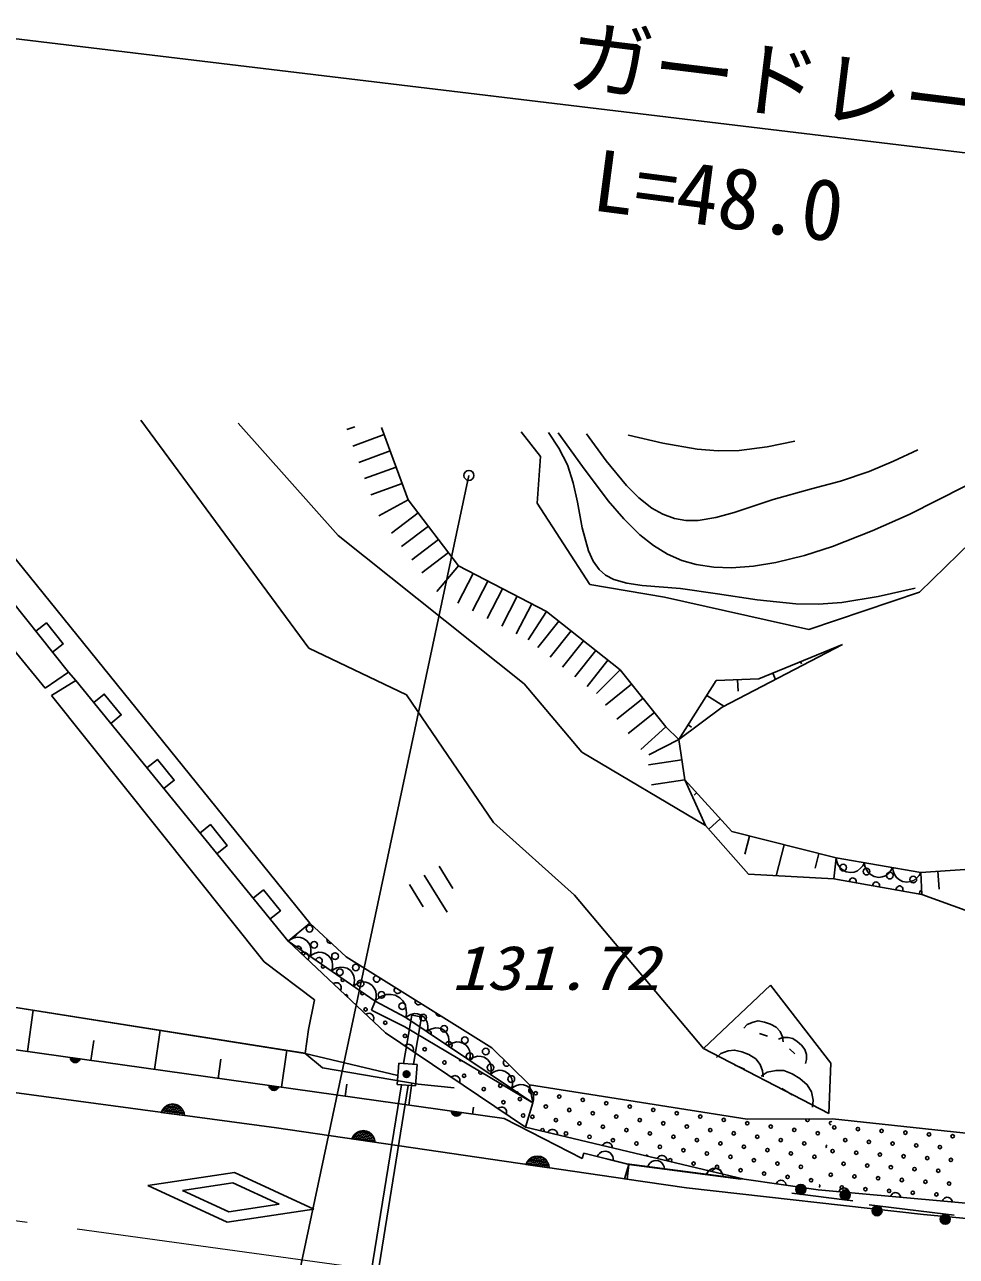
# Model space of a CAD drawing. Units: millimetres, scale not verified. Extents: x 40000 to 680000, y 20000 to 380000.
# Drawn here: x 385161 to 412924, y 276060 to 312747 of the extents above; entities that cross this region are included whole.
import ezdxf
from ezdxf.enums import TextEntityAlignment as Align

# ---------------------------------------------------------------- set-up
doc = ezdxf.new("R2010")
doc.units = ezdxf.units.MM
doc.header["$LTSCALE"] = 1000
doc.linetypes.add('CHAIN', pattern=[18.5, 12, -1.5, 3.5, -1.5])
doc.layers.add('M-BGD', color=7, linetype='Continuous', lineweight=25)
doc.layers.add('M-BMK', color=2, linetype='CHAIN', lineweight=13)
doc.layers.add('独標点_4', color=7, linetype='Continuous')
doc.styles.add('ＭＳ ゴシック', font='')
doc.styles.get('ＭＳ ゴシック').set_extended_font_data('MS Gothic')

# ---------------------------------------------------------------- blocks, each defined once
blk = doc.blocks.new('BUHIN549')
at = {"color": 7, "linetype": 'Continuous', "lineweight": 25}
for radius in [149, 132, 115, 96.8, 79.5, 58.5, 40.5, 23.2, 4.5]:
    blk.add_circle((-24, 147), radius, dxfattribs=at)
blk = doc.blocks.new('BUHIN550')
at = {"color": 7, "linetype": 'Continuous', "lineweight": 25}
for radius in [149, 132, 115, 96.8, 79.5, 58.5, 40.5, 23.2, 4.5]:
    blk.add_circle((24, -147), radius, dxfattribs=at)
blk = doc.blocks.new('BUHIN304')
at = {"color": 7, "linetype": 'Continuous', "lineweight": 25}
blk.add_lwpolyline([(-247, -38), (-236, 22), (-214, 75), (-175, 136), (-125, 174), (-70, 200), (7, 212), (67, 204), (126, 183), (183, 136), (220, 92), (247, 38)], dxfattribs=at)
blk = doc.blocks.new('BUHIN307')
at = {"color": 7, "linetype": 'Continuous', "lineweight": 25}
blk.add_lwpolyline([(-150, -8), (-140, 27), (-123, 58), (-96, 92), (-64, 112), (-30, 124), (17, 126), (53, 118), (86, 101), (117, 70), (137, 42), (150, 8)], dxfattribs=at)
blk = doc.blocks.new('BUHIN308')
at = {"color": 7, "linetype": 'Continuous', "lineweight": 25}
blk.add_lwpolyline([(-143, 45), (-121, 75), (-95, 97), (-58, 120), (-21, 127), (16, 126), (60, 112), (91, 92), (117, 64), (134, 24), (143, -9), (143, -45)], dxfattribs=at)
blk = doc.blocks.new('BUHIN309')
at = {"color": 7, "linetype": 'Continuous', "lineweight": 25}
blk.add_lwpolyline([(-134, 68), (-107, 93), (-78, 111), (-38, 128), (0, 129), (36, 122), (77, 101), (104, 76), (125, 45), (137, 2), (139, -32), (134, -68)], dxfattribs=at)
blk = doc.blocks.new('BUHIN319')
at = {"color": 7, "linetype": 'Continuous', "lineweight": 25}
blk.add_lwpolyline([(-147, -29), (-142, 7), (-130, 39), (-108, 77), (-79, 101), (-47, 118), (-1, 127), (35, 124), (71, 113), (106, 86), (130, 61), (147, 29)], dxfattribs=at)
blk = doc.blocks.new('BUHIN355')
at = {"color": 7, "linetype": 'Continuous', "lineweight": 25}
for p, q in [((-335, -3), (323, 89)), ((300, 130), (-324, 43)), ((-304, 90), (266, 170)), ((229, 209), (-276, 138)), ((-240, 187), (179, 246)), ((92, 278), (-166, 242))]:
    blk.add_line(p, q, dxfattribs=at)
blk.add_lwpolyline([(-347, -49), (-330, 35), (-300, 108), (-243, 194), (-172, 246), (-95, 284), (13, 299), (98, 284), (180, 253), (258, 186), (309, 125), (347, 49)], close=True, dxfattribs=at)
blk = doc.blocks.new('BUHIN356')
at = {"color": 7, "linetype": 'Continuous', "lineweight": 25}
for p, q in [((-335, -7), (322, 93)), ((298, 134), (-325, 39)), ((-305, 86), (264, 173)), ((226, 212), (-277, 135)), ((-242, 184), (176, 248)), ((88, 279), (-169, 240))]:
    blk.add_line(p, q, dxfattribs=at)
blk.add_lwpolyline([(-346, -53), (-330, 31), (-301, 105), (-245, 191), (-175, 244), (-98, 282), (9, 299), (95, 285), (177, 255), (256, 190), (308, 128), (346, 53)], close=True, dxfattribs=at)
blk = doc.blocks.new('BUHIN358')
at = {"color": 7, "linetype": 'Continuous', "lineweight": 25}
for p, q in [((144, 2), (-138, -39)), ((-128, -57), (139, -18)), ((131, -38), (-114, -73)), ((-97, -90), (118, -58)), ((103, -80), (-76, -106)), ((-39, -119), (72, -103))]:
    blk.add_line(p, q, dxfattribs=at)
blk.add_lwpolyline([(148, 22), (142, -14), (129, -46), (105, -82), (74, -105), (41, -121), (-5, -128), (-41, -122), (-77, -109), (-110, -81), (-132, -54), (-148, -22)], close=True, dxfattribs=at)
blk = doc.blocks.new('BUHIN380')
at = {"color": 7, "linetype": 'Continuous', "lineweight": 25}
blk.add_lwpolyline([(362, -114), (361, -22), (340, 62), (295, 164), (229, 232), (152, 286), (40, 322), (-54, 321), (-147, 303), (-243, 246), (-307, 188), (-362, 114)], dxfattribs=at)
blk = doc.blocks.new('BUHIN382')
at = {"color": 7, "linetype": 'Continuous', "lineweight": 25}
blk.add_lwpolyline([(374, -122), (374, -27), (353, 61), (307, 167), (239, 239), (161, 295), (45, 333), (-53, 334), (-150, 316), (-249, 257), (-316, 198), (-374, 122)], dxfattribs=at)
blk = doc.blocks.new('BUHIN387')
at = {"color": 7, "linetype": 'Continuous', "lineweight": 25}
blk.add_lwpolyline([(-423, -49), (-380, -143), (-320, -219), (-226, -303), (-127, -343), (-24, -363), (107, -348), (203, -304), (290, -243), (361, -140), (400, -52), (423, 49)], dxfattribs=at)
blk = doc.blocks.new('BUHIN403')
at = {"color": 7, "linetype": 'Continuous', "lineweight": 25}
blk.add_lwpolyline([(329, -227), (556, 102), (-102, 556), (-329, 227)], dxfattribs=at)
blk = doc.blocks.new('BUHIN404')
at = {"color": 7, "linetype": 'Continuous', "lineweight": 25}
blk.add_lwpolyline([(327, -230), (557, 98), (-98, 557), (-327, 230)], dxfattribs=at)
blk = doc.blocks.new('BUHIN377')
at = {"color": 7, "linetype": 'Continuous', "lineweight": 25}
for radius in [100, 87.5, 75, 62.5, 50, 37.5, 25, 12.5]:
    blk.add_circle((0, 0), radius, dxfattribs=at)

msp = doc.modelspace()

# ---------------------------------------------------------------- linework, layer by layer
at = {"layer": 'M-BGD'}
for p, q in [((381391, 312747), (428991, 307028)), ((388620, 300963), (393628, 294174)), ((391520, 300875), (394503, 297527)), ((394996, 300771), (394757, 300683)), ((395874, 300542), (394936, 300196)), ((395799, 300746), (396590, 298597)), ((399958, 300621), (400530, 299885)), ((396053, 300056), (395115, 299710)), ((400530, 299885), (400431, 298493)), ((382764, 299456), (393658, 285986)), ((396232, 299570), (395293, 299224)), ((392904, 273499), (398400, 299319)), ((396411, 299084), (395472, 298738)), ((386471, 293459), (382126, 298892)), ((411823, 295842), (414950, 298892)), ((381167, 298569), (385776, 292987)), ((396590, 298597), (395713, 298116)), ((396590, 298597), (398092, 296628)), ((400431, 298493), (402003, 296074)), ((396890, 298203), (396095, 297597)), ((397191, 297810), (396395, 297203)), ((400041, 293108), (394503, 297527)), ((397491, 297416), (396696, 296809)), ((397792, 297022), (396996, 296415)), ((398092, 296628), (397448, 295862)), ((398092, 296628), (400710, 295266)), ((398528, 296401), (398067, 295513)), ((398965, 296174), (398503, 295287)), ((402003, 296074), (404223, 295694)), ((399401, 295947), (398940, 295060)), ((399837, 295720), (399376, 294833)), ((408525, 294734), (411823, 295842)), ((400274, 295493), (399812, 294606)), ((404223, 295694), (408525, 294734)), ((400710, 295266), (400167, 294427)), ((401077, 294977), (400457, 294192)), ((400710, 295266), (402909, 293529)), ((401443, 294687), (400823, 293902)), ((401810, 294398), (401190, 293613)), ((405945, 292419), (409530, 294286)), ((409530, 294286), (407038, 293261)), ((393628, 294174), (396535, 292785)), ((402176, 294108), (401556, 293323)), ((409115, 294115), (409130, 294078)), ((402543, 293818), (401923, 293034)), ((402909, 293529), (402204, 292820)), ((402909, 293529), (404263, 291829)), ((408284, 293773), (408312, 293706)), ((385776, 292987), (386471, 293459)), ((385959, 292768), (386687, 293215)), ((386471, 293459), (386687, 293215)), ((393009, 285443), (386687, 293215)), ((405767, 293207), (404651, 291451)), ((407038, 293261), (405767, 293207)), ((406402, 293234), (406417, 292895)), ((407453, 293432), (407530, 293245)), ((385959, 292768), (392299, 284832)), ((396535, 292785), (399131, 288986)), ((401765, 291077), (400041, 293108)), ((403248, 293104), (402466, 292481)), ((405488, 292768), (405995, 292445)), ((403586, 292679), (402804, 292056)), ((404651, 291451), (405945, 292419)), ((403925, 292254), (403142, 291631)), ((404263, 291829), (403521, 291159)), ((404263, 291829), (404651, 291451)), ((404930, 291890), (405030, 291826)), ((404651, 291451), (403761, 290996)), ((404651, 291451), (404830, 290251)), ((405447, 288897), (401765, 291077)), ((404740, 290851), (403751, 290704)), ((404830, 290251), (403840, 290104)), ((404830, 290251), (405447, 288897)), ((406237, 288710), (404830, 290251)), ((405181, 289866), (405107, 289797)), ((399131, 288986), (401549, 286815)), ((406733, 287440), (405447, 288897)), ((405885, 289095), (405546, 288785)), ((409345, 287927), (406237, 288710)), ((406755, 288580), (406618, 288036)), ((407791, 288319), (407558, 287395)), ((408827, 288058), (408718, 287625)), ((397923, 287020), (397514, 287684)), ((409269, 287301), (409345, 287927)), ((411863, 287498), (409345, 287927)), ((415916, 287772), (411863, 287498)), ((397752, 286308), (397070, 287414)), ((409269, 287301), (406733, 287440)), ((411891, 286834), (409269, 287301)), ((411891, 286834), (411863, 287498)), ((412370, 287532), (412406, 286996)), ((397038, 286475), (396629, 287139)), ((401549, 286815), (405388, 282255)), ((414118, 286029), (411891, 286834)), ((393658, 285986), (393009, 285443)), ((393658, 285986), (394741, 284977)), ((395914, 282714), (393009, 285443)), ((395607, 283665), (393009, 285443)), ((392299, 284832), (393800, 283703)), ((394741, 284977), (399086, 282270)), ((405388, 282255), (407390, 284139)), ((407390, 284139), (409187, 281813)), ((383437, 283699), (393506, 282116)), ((383437, 283699), (393525, 282105)), ((393800, 283703), (393615, 282821)), ((395607, 283665), (395492, 283392)), ((396516, 283171), (395607, 283665)), ((385243, 282159), (385415, 283388)), ((395492, 283392), (396490, 282901)), ((396446, 281807), (396695, 283246)), ((396990, 283195), (396695, 283246)), ((378613, 283089), (399450, 280166)), ((378613, 283089), (399450, 280166)), ((396490, 282901), (400299, 280635)), ((400299, 280635), (396516, 283171)), ((396990, 283195), (396746, 281785)), ((389031, 281627), (389195, 282794)), ((393615, 282821), (393525, 282105)), ((400083, 279908), (395914, 282714)), ((407293, 282615), (407058, 282696)), ((387137, 281893), (387221, 282492)), ((392820, 281096), (392975, 282200)), ((399086, 282270), (400200, 281170)), ((409124, 280315), (405388, 282255)), ((408106, 282094), (407947, 282241)), ((390926, 281362), (391005, 281929)), ((393506, 282116), (394035, 281672)), ((393525, 282105), (396279, 281450)), ((396263, 281178), (396311, 281817)), ((396311, 281817), (396860, 281776)), ((396860, 281776), (396812, 281137)), ((409187, 281813), (409124, 280315)), ((392662, 279889), (380330, 281543)), ((394035, 281672), (396891, 281191)), ((406606, 281635), (406328, 281751)), ((394714, 280830), (394764, 281186)), ((394719, 270847), (396390, 281168)), ((396590, 281153), (394919, 270826)), ((396812, 281137), (396263, 281178)), ((396609, 280565), (396701, 281223)), ((396891, 281191), (397958, 281084)), ((400200, 281170), (406692, 280147)), ((400299, 280635), (400200, 281170)), ((408027, 280871), (407721, 281058)), ((398503, 280299), (398532, 280506)), ((400083, 279908), (400299, 280635)), ((399450, 280166), (401773, 278975)), ((401773, 278975), (399450, 280166)), ((406692, 280147), (409233, 280159)), ((418972, 279097), (409233, 280159)), ((392662, 279889), (403114, 278358)), ((406597, 278356), (400083, 279908)), ((401773, 278975), (401823, 279133)), ((401823, 279133), (401773, 278975)), ((403105, 278820), (401823, 279133)), ((401823, 279133), (403163, 278793)), ((388831, 278169), (391413, 278560)), ((391413, 278560), (393782, 277465)), ((403163, 278793), (403040, 278370)), ((406597, 278356), (403105, 278820)), ((406597, 278356), (403105, 278820)), ((403114, 278358), (403163, 278793)), ((403163, 278793), (406502, 278360)), ((391201, 277075), (388831, 278169)), ((391368, 278250), (389865, 278022)), ((391368, 278250), (392749, 277612)), ((404883, 278099), (403040, 278370)), ((411942, 277310), (404883, 278099)), ((408806, 278043), (406597, 278356)), ((389865, 278022), (391245, 277385)), ((408270, 277908), (408022, 277938)), ((409593, 277742), (408270, 277908)), ((416499, 277342), (408806, 278043)), ((409841, 277711), (409593, 277742)), ((393782, 277465), (391201, 277075)), ((392749, 277612), (391245, 277385)), ((410330, 277596), (410578, 277565)), ((410578, 277565), (412610, 277314)), ((416304, 276886), (411942, 277310)), ((412610, 277314), (412858, 277283))]:
    msp.add_line(p, q, dxfattribs=at)
for points in [[(400768, 300597), (401076, 300136), (401336, 299637), (401510, 299102), (401634, 298519), (401773, 297761), (401959, 297072), (402098, 296769), (402280, 296514), (402473, 296346), (402714, 296219), (403109, 296107), (403562, 296044), (404708, 295948), (405809, 295796), (406989, 295612), (408144, 295493), (408819, 295486), (409510, 295540), (410593, 295718), (411695, 295959)], [(414778, 299867), (413183, 298997), (411521, 298160), (410410, 297665), (409231, 297208), (408395, 296937), (407541, 296725), (406881, 296617), (406224, 296571), (405694, 296589), (405174, 296667), (404740, 296790), (404319, 296973), (403899, 297230), (403496, 297549), (403011, 298026), (402549, 298566), (401786, 299588), (401061, 300588)], [(401906, 300562), (402487, 299757), (403095, 299016), (403464, 298650), (403851, 298349), (404178, 298165), (404520, 298039), (404862, 297981), (405229, 297982), (405756, 298064), (406299, 298211), (407465, 298603), (408602, 298922), (409467, 299151), (410325, 299440), (411053, 299746), (411776, 300078)], [(408110, 300337), (407281, 300169), (406452, 300061), (405830, 300053), (405199, 300106), (404181, 300282), (403153, 300522), (403143, 300525)], [(396516, 283171), (396538, 283294), (396532, 283412), (396498, 283560), (396427, 283669), (396339, 283761), (396198, 283838), (396073, 283862), (395944, 283861), (395801, 283810), (395701, 283750), (395607, 283665)], [(406587, 282858), (406692, 282964), (406864, 283040), (407022, 283070), (407206, 283040), (407383, 282979), (407558, 282886), (407672, 282757), (407743, 282601), (407764, 282452)], [(407628, 282533), (407748, 282581), (407911, 282582), (408048, 282552), (408184, 282464), (408304, 282354), (408411, 282218), (408458, 282077), (408460, 281927), (408426, 281801)], [(405772, 281983), (405907, 282102), (406120, 282181), (406314, 282206), (406533, 282155), (406742, 282068), (406946, 281942), (407074, 281779), (407148, 281585), (407162, 281403)], [(407109, 281430), (407290, 281546), (407554, 281600), (407786, 281595), (408035, 281496), (408264, 281356), (408482, 281171), (408603, 280956), (408655, 280714), (408639, 280499)], [(402221, 279036), (402254, 279087), (402295, 279127), (402354, 279169), (402414, 279185), (402476, 279189), (402551, 279170), (402604, 279139), (402650, 279097), (402684, 279032), (402702, 278978), (402707, 278917)], [(407553, 278221), (407570, 278253), (407592, 278280), (407624, 278308), (407660, 278322), (407696, 278327), (407742, 278321), (407776, 278305), (407806, 278283), (407830, 278246), (407844, 278214), (407850, 278179)]]:
    msp.add_lwpolyline(points, dxfattribs=at)
for centre, radius in [((398400, 299319), 149), ((409549, 287639), 99.5), ((410246, 287520), 99.5), ((410943, 287401), 99.5), ((411640, 287282), 99.5), ((393647, 285820), 99.5), ((393789, 285341), 99.5), ((394410, 285003), 99.5), ((395031, 284665), 99.5), ((394552, 284523), 99.5), ((395173, 284186), 99.5), ((395794, 283848), 99.5), ((396415, 283510), 99.5), ((395321, 283413), 49.8), ((397037, 283173), 99.5), ((395908, 283019), 49.8), ((397658, 282835), 99.5), ((396495, 282624), 49.8), ((398279, 282497), 99.5), ((397081, 282229), 49.8), ((398900, 282159), 99.5), ((397668, 281834), 49.8), ((398421, 282018), 99.5), ((399042, 281680), 99.5), ((398255, 281439), 49.8), ((399663, 281342), 99.5), ((398841, 281044), 49.8), ((399332, 281140), 49.8), ((399428, 280650), 49.8), ((399918, 280746), 49.8), ((400391, 280918), 49.8), ((401091, 280819), 49.8), ((401791, 280720), 49.8), ((402491, 280620), 49.8), ((400014, 280255), 49.8), ((400691, 280519), 49.8), ((401391, 280419), 49.8), ((402091, 280320), 49.8), ((403191, 280521), 49.8), ((403891, 280422), 49.8), ((404591, 280322), 49.8), ((400291, 280218), 49.8), ((400991, 280119), 49.8), ((401692, 280020), 49.8), ((402392, 279920), 49.8), ((402791, 280221), 49.8), ((403491, 280121), 49.8), ((404192, 280022), 49.8), ((404892, 279923), 49.8), ((405291, 280223), 49.8), ((405991, 280124), 49.8), ((406692, 280024), 49.8), ((407392, 279925), 49.8), ((409287, 279902), 49.8), ((401292, 279719), 49.8), ((401992, 279620), 49.8), ((402692, 279520), 49.8), ((403092, 279821), 49.8), ((403792, 279721), 49.8), ((404492, 279622), 49.8), ((405192, 279523), 49.8), ((405592, 279823), 49.8), ((406292, 279724), 49.8), ((406992, 279624), 49.8), ((407692, 279525), 49.8), ((408092, 279825), 49.8), ((408792, 279726), 49.8), ((409613, 279523), 49.8), ((409992, 279849), 49.8), ((410697, 279797), 49.8), ((411403, 279744), 49.8), ((412108, 279692), 49.8), ((412813, 279639), 49.8), ((403392, 279421), 49.8), ((404092, 279322), 49.8), ((404792, 279222), 49.8), ((405892, 279423), 49.8), ((406592, 279324), 49.8), ((407292, 279225), 49.8), ((408392, 279426), 49.8), ((409235, 279197), 49.8), ((409940, 279144), 49.8), ((410319, 279470), 49.8), ((411024, 279418), 49.8), ((411729, 279365), 49.8), ((412434, 279313), 49.8), ((405093, 278823), 49.8), ((405492, 279123), 49.8), ((406192, 279024), 49.8), ((406893, 278924), 49.8), ((407593, 278825), 49.8), ((407992, 279125), 49.8), ((408692, 279026), 49.8), ((409561, 278818), 49.8), ((410645, 279092), 49.8), ((411350, 279039), 49.8), ((412055, 278987), 49.8), ((412760, 278934), 49.8), ((405793, 278723), 49.8), ((406493, 278624), 49.8), ((407193, 278525), 49.8), ((407893, 278425), 49.8), ((408293, 278726), 49.8), ((409182, 278491), 49.8), ((409887, 278439), 49.8), ((410266, 278765), 49.8), ((410971, 278713), 49.8), ((411676, 278660), 49.8), ((412382, 278608), 49.8), ((408593, 278326), 49.8), ((409508, 278113), 49.8), ((410214, 278060), 49.8), ((410592, 278386), 49.8), ((411298, 278334), 49.8), ((412003, 278281), 49.8), ((412708, 278229), 49.8), ((410919, 278008), 49.8), ((411624, 277955), 49.8), ((412329, 277903), 49.8)]:
    msp.add_circle(centre, radius, dxfattribs=at)
for centre, radius, start, end in [((409838, 287231), 99.5, 332.0565, 187.7206), ((410535, 287112), 99.5, 328.8299, 190.9472), ((411232, 286993), 99.5, 325.5317, 194.2454), ((411929, 286874), 99.5, 116.1285, 197.632), ((393167, 285678), 99.5, 272.4115, 347.4823), ((394268, 285482), 99.5, 165.6558, 288.4175), ((393309, 285199), 99.5, 344.1473, 127.0998), ((393466, 285088), 49.8, 101.9416, 9.3055), ((393930, 284861), 99.5, 301.6509, 169.5962), ((394052, 284694), 49.8, 109.9772, 1.2699), ((394639, 284299), 49.8, 117.2703, 353.9768), ((395652, 284328), 99.5, 103.9704, 12.1775), ((396274, 283990), 99.5, 132.1188, 344.0292), ((394735, 283808), 49.8, 327.9436, 125.6392), ((395226, 283904), 49.8, 124.0908, 347.1563), ((396895, 283652), 99.5, 156.4799, 319.6681), ((397516, 283314), 99.5, 182.6331, 293.5149), ((396557, 283031), 99.5, 36.2224, 76.1072), ((398137, 282977), 99.5, 229.3112, 246.8368), ((397178, 282693), 99.5, 342.5955, 129.7341), ((397800, 282355), 99.5, 304.1822, 168.1474), ((398159, 281930), 49.8, 171.3796, 307.1328), ((399522, 281822), 99.5, 128.0307, 322.7097), ((398745, 281535), 49.8, 124.6578, 353.8546), ((400285, 281005), 99.5, 132.9889, 248.1082), ((399805, 280863), 99.5, 25.89, 86.4396), ((408491, 280126), 49.8, 143.6298, 36.9338), ((409192, 280026), 49.8, 62.1495, 275.0214), ((400592, 279819), 49.8, 307.8202, 205.3914), ((409092, 279326), 49.8, 111.5696, 225.6012), ((403692, 279021), 49.8, 18.1415, 135.07), ((404393, 278922), 49.8, 294.0459, 219.1657), ((408803, 278165), 49.8, 290.601, 46.5699)]:
    msp.add_arc(centre, radius, start, end, dxfattribs=at)
at = {"layer": 'M-BMK'}
msp.add_line((398614, 275241), (371641, 278929), dxfattribs=at)

# ---------------------------------------------------------------- block references
at = {"layer": 'M-BGD'}
for name, p, rotation in [('BUHIN404', (385747, 294365), 343.68992), ('BUHIN403', (387477, 292244), 343.68992), ('BUHIN403', (389058, 290301), 343.68992), ('BUHIN403', (390638, 288357), 343.68992), ('BUHIN387', (409764, 287856), 343.68992), ('BUHIN387', (410604, 287713), 343.68992), ('BUHIN387', (411443, 287569), 343.68992), ('BUHIN403', (392219, 286414), 343.68992), ('BUHIN382', (393334, 285221), 343.68992), ('BUHIN309', (393493, 284988), 343.68992), ('BUHIN382', (393983, 284776), 343.68992), ('BUHIN382', (394633, 284332), 343.68992), ('BUHIN309', (394461, 284078), 343.68992), ('BUHIN382', (395283, 283887), 343.68992), ('BUHIN309', (395430, 283169), 343.68992), ('BUHIN380', (396831, 282960), 343.68992), ('BUHIN380', (397461, 282537), 343.68992), ('BUHIN380', (398092, 282114), 343.68992), ('BUHIN308', (396609, 282246), 343.68992), ('BUHIN358', (386670, 281959), 343.68992), ('BUHIN380', (398723, 281692), 343.68992), ('BUHIN377', (396543, 281487), 343.68992), ('BUHIN308', (397998, 281311), 343.68992), ('BUHIN380', (399353, 281269), 343.68992), ('BUHIN358', (392589, 281128), 343.68992), ('BUHIN380', (399984, 280846), 343.68992), ('BUHIN356', (389579, 280302), 343.68992), ('BUHIN358', (398024, 280366), 343.68992), ('BUHIN308', (399388, 280376), 343.68992), ('BUHIN355', (395256, 279509), 343.68992), ('BUHIN307', (400897, 279714), 343.68992), ('BUHIN307', (402526, 279326), 343.68992), ('BUHIN355', (400445, 278749), 343.68992), ('BUHIN304', (403978, 278704), 343.68992), ('BUHIN307', (404154, 278938), 343.68992), ('BUHIN304', (405724, 278472), 343.68992), ('BUHIN307', (405783, 278550), 343.68992), ('BUHIN549', (408270, 277908), 343.69016), ('BUHIN319', (409575, 277973), 343.68992), ('BUHIN549', (409593, 277742), 343.69016), ('BUHIN319', (411114, 277833), 343.68992), ('BUHIN319', (412652, 277692), 343.68992), ('BUHIN550', (410578, 277565), 343.69016), ('BUHIN550', (412610, 277314), 343.69016)]:
    msp.add_blockref(name, p, dxfattribs=dict(at, rotation=rotation))

# ---------------------------------------------------------------- texts
at = {"layer": 'M-BGD', "style": 'ＭＳ ゴシック'}
for s, rotation, p in [('ガードレール', 353, (401215, 310387)), ('L=48.0', 352.6, (401945, 306678))]:
    msp.add_text(s, height=1833, rotation=rotation, dxfattribs=at).set_placement(p, align=Align.BOTTOM_LEFT)
at = {"layer": '独標点_4', "style": 'ＭＳ ゴシック', "oblique": 15, "width": 1.15}
msp.add_text('131.72', height=1320, dxfattribs=at).set_placement((397877, 283601), align=Align.BOTTOM_LEFT)

doc.saveas('drawing.dxf')
